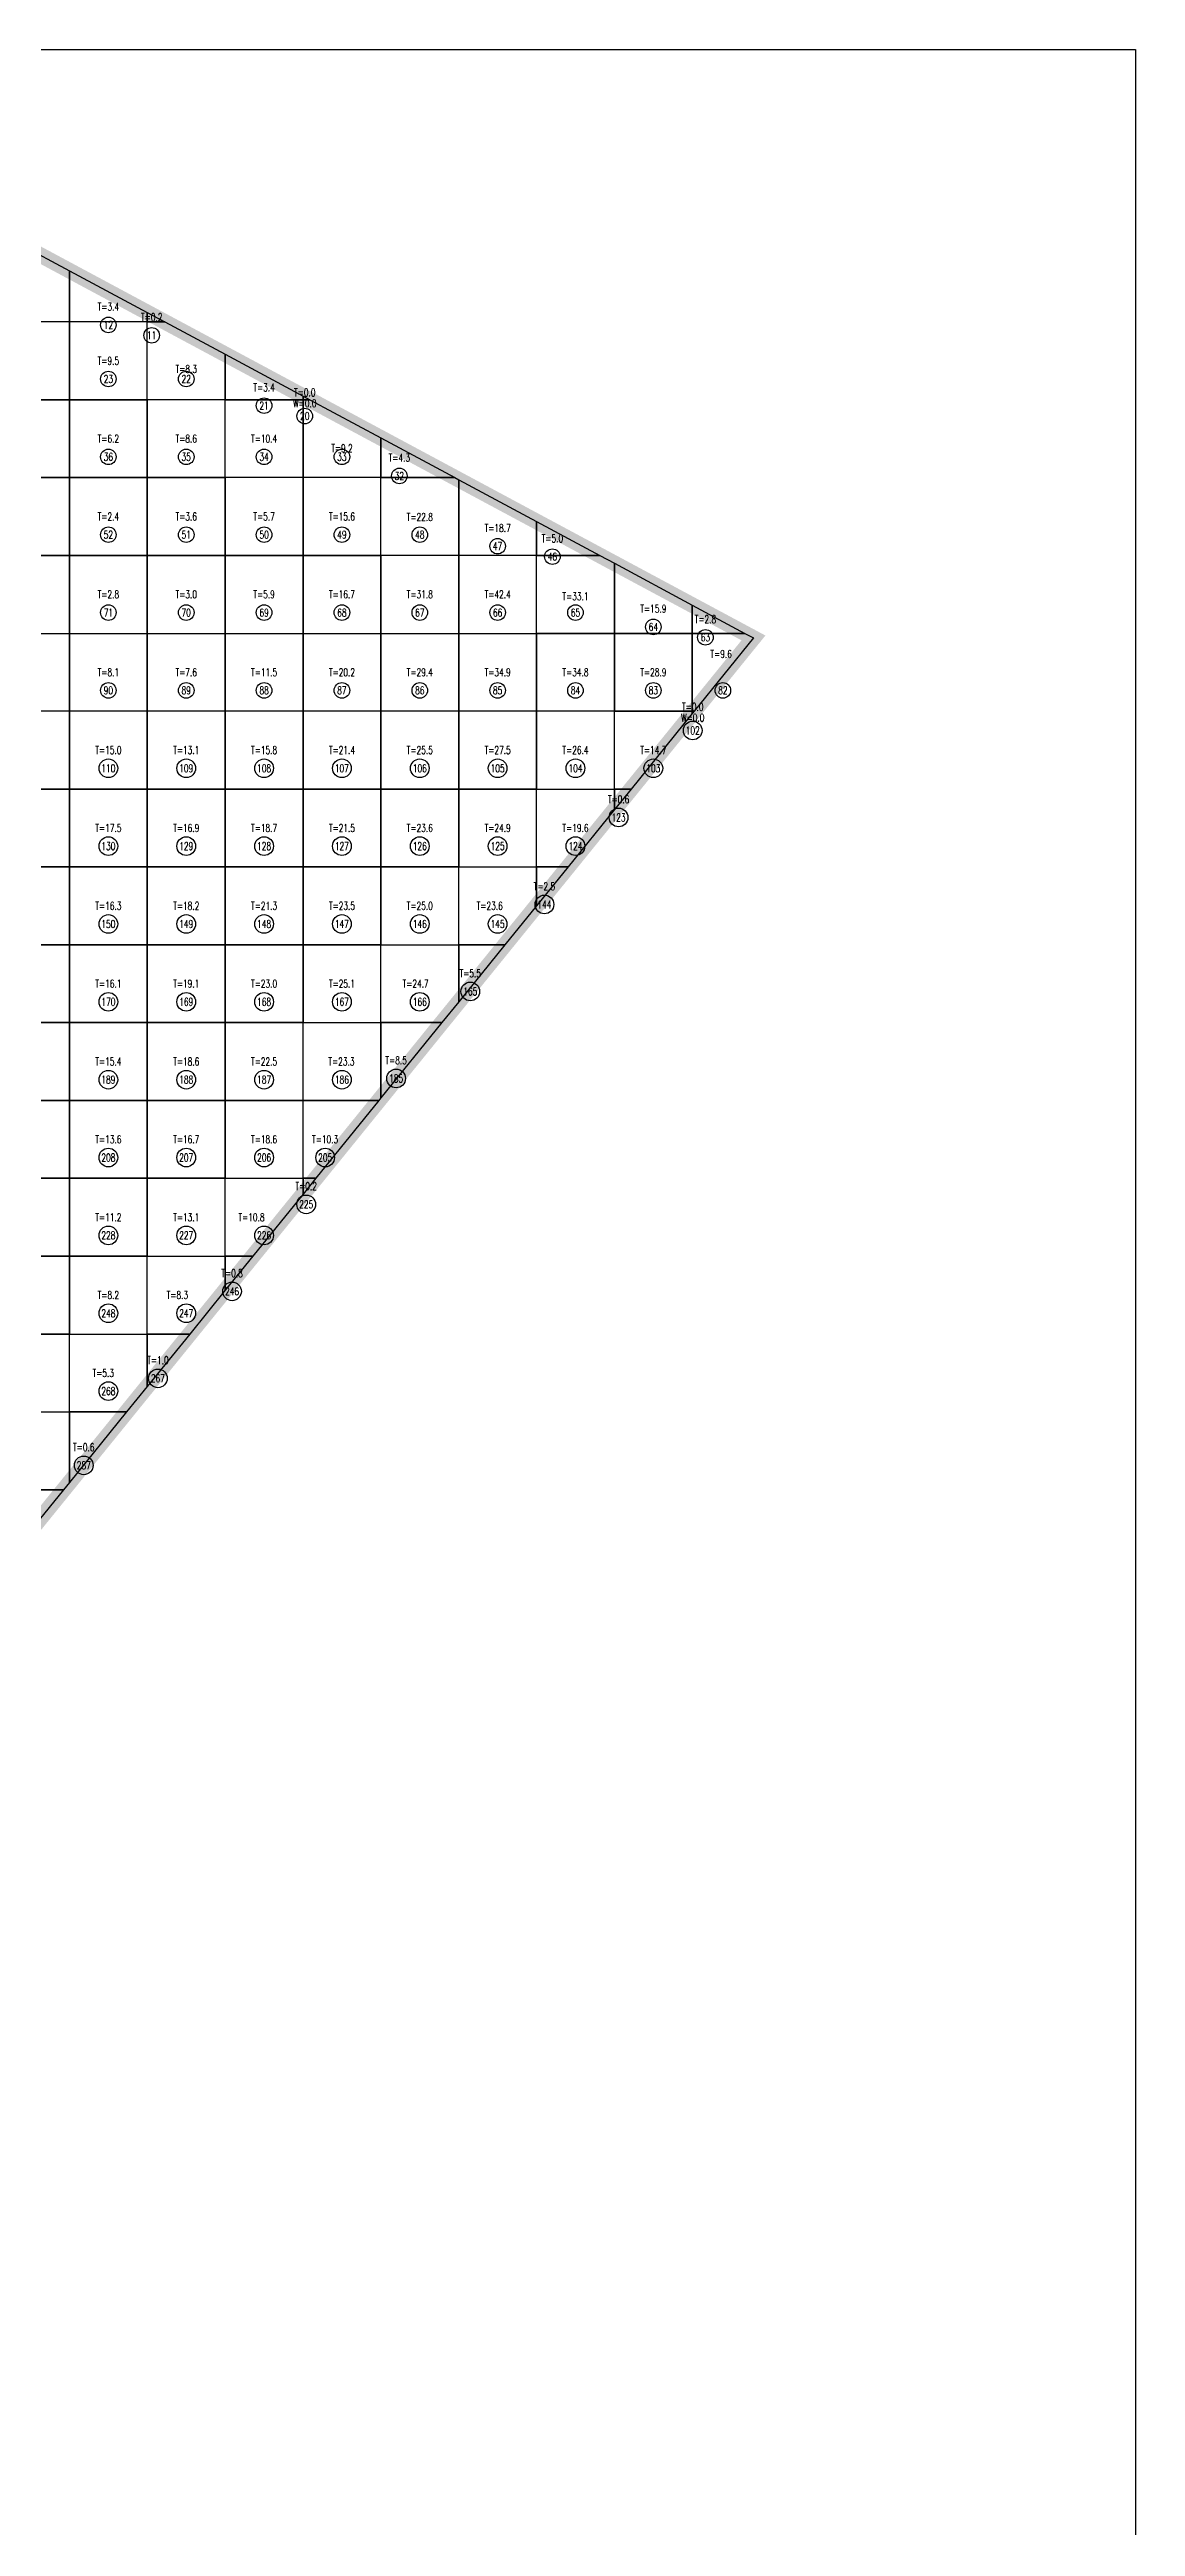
# Model space of a CAD drawing. Extents: x 4283 to 40403, y 1134 to 1764.
# Drawn here: x 29229.9 to 29273.5, y 1572.9 to 1672.4 of the extents above; entities that cross this region are included whole.
import ezdxf
from ezdxf.enums import TextEntityAlignment as Align

# ---------------------------------------------------------------- set-up
doc = ezdxf.new("R2010")
doc.units = 0
for name, color, linetype in [('tdz_2-5方格网', 2, 'Continuous'), ('tdz_2-5方格网计算', 7, 'Continuous'), ('tdz_土方计算图', 7, 'Continuous'), ('tdz_格田', 6, 'Continuous')]:
    doc.layers.add(name, color=color, linetype=linetype)
doc.styles.add('GLandNum', font='txt_____.ttf', dxfattribs={"width": 0.7, "height": 0.5})

msp = doc.modelspace()

# ---------------------------------------------------------------- linework, layer by layer
at = {"layer": 'tdz_2-5方格网', "linetype": 'Continuous'}
for points in [[(29230.67, 1663.481, 2136.233), (29230.67, 1661.424, 2136.224), (29227.545, 1661.424, 2136.396), (29227.545, 1664.549, 2136.39), (29228.68, 1664.549, 2136.339)], [(29233.795, 1661.804, 2136.068), (29233.795, 1661.424, 2136.059), (29230.67, 1661.424, 2136.224), (29230.67, 1663.481, 2136.233)], [(29227.545, 1661.424, 2136.396), (29227.545, 1658.299, 2136.461), (29230.67, 1658.299, 2136.243), (29230.67, 1661.424, 2136.224)], [(29230.67, 1661.424, 2136.224), (29230.67, 1658.299, 2136.243), (29233.795, 1658.299, 2136.059), (29233.795, 1661.424, 2136.059)], [(29234.501, 1661.424, 2136.03), (29233.795, 1661.424, 2136.059), (29233.795, 1661.804, 2136.068)], [(29236.92, 1660.126, 2135.902), (29236.92, 1658.299, 2135.887), (29233.795, 1658.299, 2136.059), (29233.795, 1661.424, 2136.059), (29234.501, 1661.424, 2136.03)], [(29240.045, 1658.448, 2135.736), (29240.045, 1658.299, 2135.733), (29236.92, 1658.299, 2135.887), (29236.92, 1660.126, 2135.902)], [(29240.321, 1658.299, 2135.721), (29240.045, 1658.299, 2135.733), (29240.045, 1658.448, 2135.736)], [(29227.545, 1658.299, 2136.461), (29227.545, 1655.174, 2136.499), (29230.67, 1655.174, 2136.306), (29230.67, 1658.299, 2136.243)], [(29230.67, 1658.299, 2136.243), (29230.67, 1655.174, 2136.306), (29233.795, 1655.174, 2136.139), (29233.795, 1658.299, 2136.059)], [(29233.795, 1658.299, 2136.059), (29233.795, 1655.174, 2136.139), (29236.92, 1655.174, 2135.952), (29236.92, 1658.299, 2135.887)], [(29236.92, 1655.174, 2135.952), (29236.92, 1658.299, 2135.887), (29240.045, 1658.299, 2135.733), (29240.045, 1655.174, 2135.811)], [(29243.17, 1656.77, 2135.568), (29243.17, 1655.174, 2135.325), (29240.045, 1655.174, 2135.811), (29240.045, 1658.299, 2135.733), (29240.321, 1658.299, 2135.721)], [(29246.142, 1655.174, 2135.41), (29243.17, 1655.174, 2135.325), (29243.17, 1656.77, 2135.568)], [(29227.545, 1655.174, 2136.499), (29227.545, 1652.049, 2136.479), (29230.67, 1652.049, 2136.33), (29230.67, 1655.174, 2136.306)], [(29230.67, 1655.174, 2136.306), (29230.67, 1652.049, 2136.33), (29233.795, 1652.049, 2136.189), (29233.795, 1655.174, 2136.139)], [(29233.795, 1655.174, 2136.139), (29233.795, 1652.049, 2136.189), (29236.92, 1652.049, 2136.094), (29236.92, 1655.174, 2135.952)], [(29236.92, 1655.174, 2135.952), (29236.92, 1652.049, 2136.094), (29240.045, 1652.049, 2135.831), (29240.045, 1655.174, 2135.811)], [(29240.045, 1655.174, 2135.811), (29240.045, 1652.049, 2135.831), (29243.17, 1652.049, 2135.258), (29243.17, 1655.174, 2135.325)], [(29246.295, 1655.092, 2135.402), (29246.295, 1652.049, 2134.722), (29243.17, 1652.049, 2135.258), (29243.17, 1655.174, 2135.325), (29246.142, 1655.174, 2135.41)], [(29249.42, 1653.414, 2135.236), (29249.42, 1652.049, 2134.383), (29246.295, 1652.049, 2134.722), (29246.295, 1655.092, 2135.402)], [(29251.962, 1652.049, 2135.101), (29249.42, 1652.049, 2134.383), (29249.42, 1653.414, 2135.236)], [(29227.545, 1652.049, 2136.479), (29227.545, 1648.924, 2136.273), (29230.67, 1648.924, 2136.173), (29230.67, 1652.049, 2136.33)], [(29230.67, 1652.049, 2136.33), (29230.67, 1648.924, 2136.173), (29233.795, 1648.924, 2136.067), (29233.795, 1652.049, 2136.189)], [(29233.795, 1652.049, 2136.189), (29233.795, 1648.924, 2136.067), (29236.92, 1648.924, 2135.923), (29236.92, 1652.049, 2136.094)], [(29236.92, 1652.049, 2136.094), (29236.92, 1648.924, 2135.923), (29240.045, 1648.924, 2135.658), (29240.045, 1652.049, 2135.831)], [(29240.045, 1652.049, 2135.831), (29240.045, 1648.924, 2135.658), (29243.17, 1648.924, 2135.212), (29243.17, 1652.049, 2135.258)], [(29243.17, 1652.049, 2135.258), (29243.17, 1648.924, 2135.212), (29246.295, 1648.924, 2134.781), (29246.295, 1652.049, 2134.722)], [(29246.295, 1652.049, 2134.722), (29246.295, 1648.924, 2134.781), (29249.42, 1648.924, 2134.557), (29249.42, 1652.049, 2134.383)], [(29252.545, 1651.737, 2135.07), (29252.545, 1648.924, 2134.461), (29249.42, 1648.924, 2134.557), (29249.42, 1652.049, 2134.383), (29251.962, 1652.049, 2135.101)], [(29255.67, 1650.059, 2134.904), (29255.67, 1648.924, 2134.626), (29252.545, 1648.924, 2134.461), (29252.545, 1651.737, 2135.07)], [(29257.782, 1648.924, 2134.759), (29255.67, 1648.924, 2134.626), (29255.67, 1650.059, 2134.904)], [(29227.545, 1645.799, 2135.935), (29227.545, 1648.924, 2136.273), (29230.67, 1648.924, 2136.173), (29230.67, 1645.799, 2135.918)], [(29230.67, 1645.799, 2135.918), (29230.67, 1648.924, 2136.173), (29233.795, 1648.924, 2136.067), (29233.795, 1645.799, 2135.909)], [(29233.795, 1645.799, 2135.909), (29233.795, 1648.924, 2136.067), (29236.92, 1648.924, 2135.923), (29236.92, 1645.799, 2135.746)], [(29236.92, 1645.799, 2135.746), (29236.92, 1648.924, 2135.923), (29240.045, 1648.924, 2135.658), (29240.045, 1645.799, 2135.457)], [(29240.045, 1645.799, 2135.457), (29240.045, 1648.924, 2135.658), (29243.17, 1648.924, 2135.212), (29243.17, 1645.799, 2135.114)], [(29243.17, 1645.799, 2135.114), (29243.17, 1648.924, 2135.212), (29246.295, 1648.924, 2134.781), (29246.295, 1645.799, 2134.942)], [(29246.295, 1645.799, 2134.942), (29246.295, 1648.924, 2134.781), (29249.42, 1648.924, 2134.557), (29249.42, 1645.799, 2134.744)], [(29249.42, 1645.799, 2134.744), (29249.42, 1648.924, 2134.557), (29252.545, 1648.924, 2134.461), (29252.545, 1645.799, 2134.8)], [(29252.545, 1645.799, 2134.8), (29252.545, 1648.924, 2134.461), (29255.67, 1648.924, 2134.626), (29255.67, 1645.799, 2134.791)], [(29255.67, 1648.924, 2134.626), (29257.782, 1648.924, 2134.759), (29258.126, 1648.74, 2134.774), (29255.744, 1645.799, 2134.791), (29255.67, 1645.799, 2134.791)], [(29227.545, 1645.799, 2135.935), (29227.545, 1642.674, 2135.786), (29230.67, 1642.674, 2135.708), (29230.67, 1645.799, 2135.918)], [(29230.67, 1645.799, 2135.918), (29230.67, 1642.674, 2135.708), (29233.795, 1642.674, 2135.682), (29233.795, 1645.799, 2135.909)], [(29233.795, 1645.799, 2135.909), (29233.795, 1642.674, 2135.682), (29236.92, 1642.674, 2135.592), (29236.92, 1645.799, 2135.746)], [(29236.92, 1645.799, 2135.746), (29236.92, 1642.674, 2135.592), (29240.045, 1642.674, 2135.394), (29240.045, 1645.799, 2135.457)], [(29240.045, 1645.799, 2135.457), (29240.045, 1642.674, 2135.394), (29243.17, 1642.674, 2135.191), (29243.17, 1645.799, 2135.114)], [(29243.17, 1645.799, 2135.114), (29243.17, 1642.674, 2135.191), (29246.295, 1642.674, 2135.032), (29246.295, 1645.799, 2134.942)], [(29246.295, 1645.799, 2134.942), (29246.295, 1642.674, 2135.032), (29249.42, 1642.674, 2134.883), (29249.42, 1645.799, 2134.744)], [(29249.42, 1645.799, 2134.744), (29249.42, 1642.674, 2134.883), (29252.545, 1642.674, 2134.81), (29252.545, 1645.799, 2134.8)], [(29253.213, 1642.674, 2134.809), (29252.545, 1642.674, 2134.81), (29252.545, 1645.799, 2134.8), (29255.67, 1645.799, 2134.791), (29255.67, 1645.708, 2134.791)], [(29255.67, 1645.799, 2134.791), (29255.744, 1645.799, 2134.791), (29255.67, 1645.708, 2134.791)], [(29227.545, 1642.674, 2135.786), (29227.545, 1639.549, 2135.834), (29230.67, 1639.549, 2135.757), (29230.67, 1642.674, 2135.708)], [(29230.67, 1642.674, 2135.708), (29230.67, 1639.549, 2135.757), (29233.795, 1639.549, 2135.649), (29233.795, 1642.674, 2135.682)], [(29233.795, 1642.674, 2135.682), (29233.795, 1639.549, 2135.649), (29236.92, 1639.549, 2135.466), (29236.92, 1642.674, 2135.592)], [(29236.92, 1642.674, 2135.592), (29236.92, 1639.549, 2135.466), (29240.045, 1639.549, 2135.281), (29240.045, 1642.674, 2135.394)], [(29240.045, 1642.674, 2135.394), (29240.045, 1639.549, 2135.281), (29243.17, 1639.549, 2135.122), (29243.17, 1642.674, 2135.191)], [(29243.17, 1642.674, 2135.191), (29243.17, 1639.549, 2135.122), (29246.295, 1639.549, 2134.958), (29246.295, 1642.674, 2135.032)], [(29246.295, 1642.674, 2135.032), (29246.295, 1639.549, 2134.958), (29249.42, 1639.549, 2134.827), (29249.42, 1642.674, 2134.883)], [(29250.682, 1639.549, 2134.827), (29249.42, 1639.549, 2134.827), (29249.42, 1642.674, 2134.883), (29252.545, 1642.674, 2134.81), (29252.545, 1641.85, 2134.814)], [(29252.545, 1642.674, 2134.81), (29253.213, 1642.674, 2134.809), (29252.545, 1641.85, 2134.814)], [(29227.545, 1639.549, 2135.834), (29227.545, 1636.424, 2135.882), (29230.67, 1636.424, 2135.751), (29230.67, 1639.549, 2135.757)], [(29230.67, 1639.549, 2135.757), (29230.67, 1636.424, 2135.751), (29233.795, 1636.424, 2135.6), (29233.795, 1639.549, 2135.649)], [(29233.795, 1639.549, 2135.649), (29233.795, 1636.424, 2135.6), (29236.92, 1636.424, 2135.379), (29236.92, 1639.549, 2135.466)], [(29236.92, 1639.549, 2135.466), (29236.92, 1636.424, 2135.379), (29240.045, 1636.424, 2135.186), (29240.045, 1639.549, 2135.281)], [(29240.045, 1639.549, 2135.281), (29240.045, 1636.424, 2135.186), (29243.17, 1636.424, 2135.03), (29243.17, 1639.549, 2135.122)], [(29243.17, 1639.549, 2135.122), (29243.17, 1636.424, 2135.03), (29246.295, 1636.424, 2134.883), (29246.295, 1639.549, 2134.958)], [(29248.151, 1636.424, 2134.845), (29246.295, 1636.424, 2134.883), (29246.295, 1639.549, 2134.958), (29249.42, 1639.549, 2134.827), (29249.42, 1637.991, 2134.836)], [(29249.42, 1639.549, 2134.827), (29250.682, 1639.549, 2134.827), (29249.42, 1637.991, 2134.836)], [(29227.545, 1636.424, 2135.882), (29227.545, 1633.299, 2135.851), (29230.67, 1633.299, 2135.713), (29230.67, 1636.424, 2135.751)], [(29230.67, 1636.424, 2135.751), (29230.67, 1633.299, 2135.713), (29233.795, 1633.299, 2135.549), (29233.795, 1636.424, 2135.6)], [(29233.795, 1636.424, 2135.6), (29233.795, 1633.299, 2135.549), (29236.92, 1633.299, 2135.316), (29236.92, 1636.424, 2135.379)], [(29236.92, 1636.424, 2135.379), (29236.92, 1633.299, 2135.316), (29240.045, 1633.299, 2135.096), (29240.045, 1636.424, 2135.186)], [(29240.045, 1636.424, 2135.186), (29240.045, 1633.299, 2135.096), (29243.17, 1633.299, 2134.98), (29243.17, 1636.424, 2135.03)], [(29245.62, 1633.299, 2134.963), (29243.17, 1633.299, 2134.98), (29243.17, 1636.424, 2135.03), (29246.295, 1636.424, 2134.883), (29246.295, 1634.133, 2134.921)], [(29246.295, 1636.424, 2134.883), (29248.151, 1636.424, 2134.845), (29246.295, 1634.133, 2134.921)], [(29227.545, 1633.299, 2135.851), (29227.545, 1630.174, 2135.842), (29230.67, 1630.174, 2135.711), (29230.67, 1633.299, 2135.713)], [(29230.67, 1633.299, 2135.713), (29230.67, 1630.174, 2135.711), (29233.795, 1630.174, 2135.546), (29233.795, 1633.299, 2135.549)], [(29233.795, 1633.299, 2135.549), (29233.795, 1630.174, 2135.546), (29236.92, 1630.174, 2135.313), (29236.92, 1633.299, 2135.316)], [(29236.92, 1633.299, 2135.316), (29236.92, 1630.174, 2135.313), (29240.045, 1630.174, 2135.142), (29240.045, 1633.299, 2135.096)], [(29243.089, 1630.174, 2135.122), (29240.045, 1630.174, 2135.142), (29240.045, 1633.299, 2135.096), (29243.17, 1633.299, 2134.98), (29243.17, 1630.274, 2135.117)], [(29243.17, 1633.299, 2134.98), (29245.62, 1633.299, 2134.963), (29243.17, 1630.274, 2135.117)], [(29227.545, 1630.174, 2135.842), (29227.545, 1627.049, 2135.861), (29230.67, 1627.049, 2135.722), (29230.67, 1630.174, 2135.711)], [(29230.67, 1630.174, 2135.711), (29230.67, 1627.049, 2135.722), (29233.795, 1627.049, 2135.557), (29233.795, 1630.174, 2135.546)], [(29233.795, 1630.174, 2135.546), (29233.795, 1627.049, 2135.557), (29236.92, 1627.049, 2135.341), (29236.92, 1630.174, 2135.313)], [(29236.92, 1630.174, 2135.313), (29236.92, 1627.049, 2135.341), (29240.045, 1627.049, 2135.294), (29240.045, 1630.174, 2135.142)], [(29240.045, 1630.174, 2135.142), (29243.089, 1630.174, 2135.122), (29240.558, 1627.049, 2135.281), (29240.045, 1627.049, 2135.294)], [(29227.545, 1627.049, 2135.861), (29227.545, 1623.924, 2135.888), (29230.67, 1623.924, 2135.749), (29230.67, 1627.049, 2135.722)], [(29230.67, 1627.049, 2135.722), (29230.67, 1623.924, 2135.749), (29233.795, 1623.924, 2135.584), (29233.795, 1627.049, 2135.557)], [(29233.795, 1627.049, 2135.557), (29233.795, 1623.924, 2135.584), (29236.92, 1623.924, 2135.469), (29236.92, 1627.049, 2135.341)], [(29238.027, 1623.924, 2135.439), (29236.92, 1623.924, 2135.469), (29236.92, 1627.049, 2135.341), (29240.045, 1627.049, 2135.294), (29240.045, 1626.416, 2135.312)], [(29240.045, 1627.049, 2135.294), (29240.558, 1627.049, 2135.281), (29240.045, 1626.416, 2135.312)], [(29227.545, 1623.924, 2135.888), (29227.545, 1620.799, 2135.917), (29230.67, 1620.799, 2135.766), (29230.67, 1623.924, 2135.749)], [(29230.67, 1623.924, 2135.749), (29230.67, 1620.799, 2135.766), (29233.795, 1620.799, 2135.645), (29233.795, 1623.924, 2135.584)], [(29235.496, 1620.799, 2135.597), (29233.795, 1620.799, 2135.645), (29233.795, 1623.924, 2135.584), (29236.92, 1623.924, 2135.469), (29236.92, 1622.557, 2135.508)], [(29236.92, 1623.924, 2135.469), (29238.027, 1623.924, 2135.439), (29236.92, 1622.557, 2135.508)], [(29227.545, 1620.799, 2135.917), (29227.545, 1617.674, 2135.931), (29230.67, 1617.674, 2135.794), (29230.67, 1620.799, 2135.766)], [(29232.965, 1617.674, 2135.748), (29230.67, 1617.674, 2135.794), (29230.67, 1620.799, 2135.766), (29233.795, 1620.799, 2135.645), (29233.795, 1618.699, 2135.704)], [(29233.795, 1620.799, 2135.645), (29235.496, 1620.799, 2135.597), (29233.795, 1618.699, 2135.704)], [(29230.434, 1614.549, 2135.883), (29227.545, 1614.549, 2135.958), (29227.545, 1617.674, 2135.931), (29230.67, 1617.674, 2135.794), (29230.67, 1614.84, 2135.87)], [(29230.67, 1617.674, 2135.794), (29232.965, 1617.674, 2135.748), (29230.67, 1614.84, 2135.87)], [(29227.545, 1614.549, 2135.958), (29230.434, 1614.549, 2135.883), (29227.903, 1611.424, 2136.017), (29227.545, 1611.424, 2136.023)]]:
    msp.add_polyline3d(points, close=True, dxfattribs=at)
at = {"layer": 'tdz_2-5方格网计算', "color": 7}
for centre, radius in [((29232.232, 1661.304), 0.312), ((29233.971, 1660.885), 0.312), ((29232.232, 1659.133), 0.312), ((29235.357, 1659.133), 0.312), ((29238.482, 1658.064), 0.312), ((29240.114, 1657.645), 0.312), ((29232.232, 1656.008), 0.312), ((29235.357, 1656.008), 0.312), ((29238.482, 1656.008), 0.312), ((29241.607, 1656.008), 0.312), ((29243.913, 1655.243), 0.312), ((29232.232, 1652.883), 0.312), ((29235.357, 1652.883), 0.312), ((29238.482, 1652.883), 0.312), ((29241.607, 1652.883), 0.312), ((29244.732, 1652.883), 0.312), ((29247.857, 1652.422), 0.312), ((29250.055, 1652.003), 0.312), ((29232.232, 1649.758), 0.312), ((29235.357, 1649.758), 0.312), ((29238.482, 1649.758), 0.312), ((29241.607, 1649.758), 0.312), ((29244.732, 1649.758), 0.312), ((29247.857, 1649.758), 0.312), ((29250.982, 1649.758), 0.312), ((29254.107, 1649.182), 0.312), ((29256.198, 1648.762), 0.312), ((29232.232, 1646.633), 0.312), ((29235.357, 1646.633), 0.312), ((29238.482, 1646.633), 0.312), ((29241.607, 1646.633), 0.312), ((29244.732, 1646.633), 0.312), ((29247.857, 1646.633), 0.312), ((29250.982, 1646.633), 0.312), ((29254.107, 1646.633), 0.312), ((29256.898, 1646.633), 0.312), ((29255.688, 1645.025), 0.375), ((29232.232, 1643.508), 0.375), ((29235.357, 1643.508), 0.375), ((29238.482, 1643.508), 0.375), ((29241.607, 1643.508), 0.375), ((29244.732, 1643.508), 0.375), ((29247.857, 1643.508), 0.375), ((29250.982, 1643.508), 0.375), ((29254.107, 1643.508), 0.375), ((29252.712, 1641.533), 0.375), ((29232.232, 1640.383), 0.375), ((29235.357, 1640.383), 0.375), ((29238.482, 1640.383), 0.375), ((29241.607, 1640.383), 0.375), ((29244.732, 1640.383), 0.375), ((29247.857, 1640.383), 0.375), ((29250.982, 1640.383), 0.375), ((29232.232, 1637.258), 0.375), ((29235.357, 1637.258), 0.375), ((29238.482, 1637.258), 0.375), ((29241.607, 1637.258), 0.375), ((29244.732, 1637.258), 0.375), ((29247.857, 1637.258), 0.375), ((29249.735, 1638.041), 0.375), ((29232.232, 1634.133), 0.375), ((29235.357, 1634.133), 0.375), ((29238.482, 1634.133), 0.375), ((29241.607, 1634.133), 0.375), ((29244.732, 1634.133), 0.375), ((29246.759, 1634.549), 0.375), ((29232.232, 1631.008), 0.375), ((29235.357, 1631.008), 0.375), ((29238.482, 1631.008), 0.375), ((29241.607, 1631.008), 0.375), ((29243.782, 1631.058), 0.375), ((29232.232, 1627.883), 0.375), ((29235.357, 1627.883), 0.375), ((29238.482, 1627.883), 0.375), ((29240.934, 1627.883), 0.375), ((29240.173, 1626.003), 0.375), ((29232.232, 1624.758), 0.375), ((29235.357, 1624.758), 0.375), ((29238.482, 1624.758), 0.375), ((29237.196, 1622.512), 0.375), ((29232.232, 1621.633), 0.375), ((29235.357, 1621.633), 0.375), ((29232.232, 1618.508), 0.375), ((29234.22, 1619.02), 0.375), ((29231.243, 1615.528), 0.375)]:
    msp.add_circle(centre, radius, dxfattribs=at)
at = {"layer": 'tdz_土方计算图', "linetype": 'Continuous'}
for points in [[(29143.46, 1672.357), (29273.46, 1672.357)], [(29273.46, 1672.357), (29273.46, 1512.357)]]:
    msp.add_lwpolyline(points, dxfattribs=at)
at = {"layer": 'tdz_格田', "linetype": 'Continuous', "const_width": 0.625}
msp.add_lwpolyline([(29258.126, 1648.74), (29197.532, 1573.924), (29158.795, 1597.231), (29217.057, 1670.79), (29258.126, 1648.74)], close=True, dxfattribs=at)

# ---------------------------------------------------------------- texts
at = {"layer": 'tdz_2-5方格网计算', "color": 2, "style": 'GLandNum', "width": 0.7}
for s, p in [('T=3.4', (29232.232, 1662.033)), ('T=0.2', (29233.971, 1661.614)), ('T=9.5', (29232.232, 1659.862)), ('T=8.3', (29235.357, 1659.537)), ('T=3.4', (29238.482, 1658.793)), ('T=0.0', (29240.114, 1658.592)), ('T=6.2', (29232.232, 1656.737)), ('T=8.6', (29235.357, 1656.737)), ('T=10.4', (29238.482, 1656.737)), ('T=9.2', (29241.607, 1656.355)), ('T=4.3', (29243.913, 1655.972)), ('T=2.4', (29232.232, 1653.612)), ('T=3.6', (29235.357, 1653.612)), ('T=5.7', (29238.482, 1653.612)), ('T=15.6', (29241.607, 1653.612)), ('T=22.8', (29244.732, 1653.591)), ('T=18.7', (29247.857, 1653.151)), ('T=5.0', (29250.055, 1652.732)), ('T=2.8', (29232.232, 1650.487)), ('T=3.0', (29235.357, 1650.487)), ('T=5.9', (29238.482, 1650.487)), ('T=16.7', (29241.607, 1650.487)), ('T=31.8', (29244.732, 1650.487)), ('T=42.4', (29247.857, 1650.487)), ('T=33.1', (29250.982, 1650.409)), ('T=15.9', (29254.107, 1649.911)), ('T=2.8', (29256.198, 1649.492)), ('T=8.1', (29232.232, 1647.362)), ('T=7.6', (29235.357, 1647.362)), ('T=11.5', (29238.482, 1647.362)), ('T=20.2', (29241.607, 1647.362)), ('T=29.4', (29244.732, 1647.362)), ('T=34.9', (29247.857, 1647.362)), ('T=34.8', (29250.982, 1647.362)), ('T=28.9', (29254.107, 1647.362)), ('T=9.6', (29256.83, 1648.097)), ('T=0.0', (29255.688, 1645.972)), ('T=15.0', (29232.232, 1644.237)), ('T=13.1', (29235.357, 1644.237)), ('T=15.8', (29238.482, 1644.237)), ('T=21.4', (29241.607, 1644.237)), ('T=25.5', (29244.732, 1644.237)), ('T=27.5', (29247.857, 1644.237)), ('T=26.4', (29250.982, 1644.237)), ('T=14.7', (29254.107, 1644.237)), ('T=0.6', (29252.712, 1642.262)), ('T=17.5', (29232.232, 1641.112)), ('T=16.9', (29235.357, 1641.112)), ('T=18.7', (29238.482, 1641.112)), ('T=21.5', (29241.607, 1641.112)), ('T=23.6', (29244.732, 1641.112)), ('T=24.9', (29247.857, 1641.112)), ('T=19.6', (29250.982, 1641.112)), ('T=2.5', (29249.735, 1638.77)), ('T=16.3', (29232.232, 1637.987)), ('T=18.2', (29235.357, 1637.987)), ('T=21.3', (29238.482, 1637.987)), ('T=23.5', (29241.607, 1637.987)), ('T=25.0', (29244.732, 1637.987)), ('T=23.6', (29247.54, 1637.987)), ('T=16.1', (29232.232, 1634.862)), ('T=19.1', (29235.357, 1634.862)), ('T=23.0', (29238.482, 1634.862)), ('T=25.1', (29241.607, 1634.862)), ('T=24.7', (29244.563, 1634.862)), ('T=5.5', (29246.759, 1635.279)), ('T=15.4', (29232.232, 1631.737)), ('T=18.6', (29235.357, 1631.737)), ('T=22.5', (29238.482, 1631.737)), ('T=23.3', (29241.587, 1631.737)), ('T=8.5', (29243.782, 1631.787)), ('T=13.6', (29232.232, 1628.612)), ('T=16.7', (29235.357, 1628.612)), ('T=18.6', (29238.482, 1628.612)), ('T=10.3', (29240.934, 1628.612)), ('T=0.2', (29240.173, 1626.733)), ('T=11.2', (29232.232, 1625.487)), ('T=13.1', (29235.357, 1625.487)), ('T=10.8', (29237.978, 1625.487)), ('T=0.8', (29237.196, 1623.241)), ('T=8.2', (29232.232, 1622.362)), ('T=8.3', (29235.001, 1622.362)), ('T=1.0', (29234.22, 1619.749)), ('T=5.3', (29232.025, 1619.237)), ('T=0.6', (29231.243, 1616.257))]:
    msp.add_text(s, height=0.3125, dxfattribs=at).set_placement(p, align=Align.MIDDLE_CENTER)
at = {"layer": 'tdz_2-5方格网计算', "color": 7, "style": 'GLandNum', "width": 0.7}
for s, p in [('12', (29232.232, 1661.304)), ('11', (29233.971, 1660.885)), ('23', (29232.232, 1659.133)), ('22', (29235.357, 1659.133)), ('21', (29238.482, 1658.064)), ('20', (29240.114, 1657.645)), ('36', (29232.232, 1656.008)), ('35', (29235.357, 1656.008)), ('34', (29238.482, 1656.008)), ('33', (29241.607, 1656.008)), ('32', (29243.913, 1655.243)), ('52', (29232.232, 1652.883)), ('51', (29235.357, 1652.883)), ('50', (29238.482, 1652.883)), ('49', (29241.607, 1652.883)), ('48', (29244.732, 1652.883)), ('47', (29247.857, 1652.422)), ('46', (29250.055, 1652.003)), ('71', (29232.232, 1649.758)), ('70', (29235.357, 1649.758)), ('69', (29238.482, 1649.758)), ('68', (29241.607, 1649.758)), ('67', (29244.732, 1649.758)), ('66', (29247.857, 1649.758)), ('65', (29250.982, 1649.758)), ('64', (29254.107, 1649.182)), ('63', (29256.198, 1648.762)), ('90', (29232.232, 1646.633)), ('89', (29235.357, 1646.633)), ('88', (29238.482, 1646.633)), ('87', (29241.607, 1646.633)), ('86', (29244.732, 1646.633)), ('85', (29247.857, 1646.633)), ('84', (29250.982, 1646.633)), ('83', (29254.107, 1646.633)), ('82', (29256.898, 1646.633)), ('102', (29255.688, 1645.025)), ('110', (29232.232, 1643.508)), ('109', (29235.357, 1643.508)), ('108', (29238.482, 1643.508)), ('107', (29241.607, 1643.508)), ('106', (29244.732, 1643.508)), ('105', (29247.857, 1643.508)), ('104', (29250.982, 1643.508)), ('103', (29254.107, 1643.508)), ('123', (29252.712, 1641.533)), ('130', (29232.232, 1640.383)), ('129', (29235.357, 1640.383)), ('128', (29238.482, 1640.383)), ('127', (29241.607, 1640.383)), ('126', (29244.732, 1640.383)), ('125', (29247.857, 1640.383)), ('124', (29250.982, 1640.383)), ('144', (29249.735, 1638.041)), ('150', (29232.232, 1637.258)), ('149', (29235.357, 1637.258)), ('148', (29238.482, 1637.258)), ('147', (29241.607, 1637.258)), ('146', (29244.732, 1637.258)), ('145', (29247.857, 1637.258)), ('165', (29246.759, 1634.549)), ('170', (29232.232, 1634.133)), ('169', (29235.357, 1634.133)), ('168', (29238.482, 1634.133)), ('167', (29241.607, 1634.133)), ('166', (29244.732, 1634.133)), ('189', (29232.232, 1631.008)), ('188', (29235.357, 1631.008)), ('187', (29238.482, 1631.008)), ('186', (29241.607, 1631.008)), ('185', (29243.782, 1631.058)), ('208', (29232.232, 1627.883)), ('207', (29235.357, 1627.883)), ('206', (29238.482, 1627.883)), ('205', (29240.934, 1627.883)), ('225', (29240.173, 1626.003)), ('228', (29232.232, 1624.758)), ('227', (29235.357, 1624.758)), ('226', (29238.482, 1624.758)), ('246', (29237.196, 1622.512)), ('248', (29232.232, 1621.633)), ('247', (29235.357, 1621.633)), ('268', (29232.232, 1618.508)), ('267', (29234.22, 1619.02)), ('287', (29231.243, 1615.528))]:
    msp.add_text(s, height=0.3125, dxfattribs=at).set_placement(p, align=Align.MIDDLE_CENTER)
at = {"layer": 'tdz_2-5方格网计算', "color": 173, "style": 'GLandNum', "width": 0.7}
for p in [(29240.114, 1658.155), (29255.688, 1645.535)]:
    msp.add_text('W=0.0', height=0.3125, dxfattribs=at).set_placement(p, align=Align.MIDDLE_CENTER)

doc.saveas('drawing.dxf')
